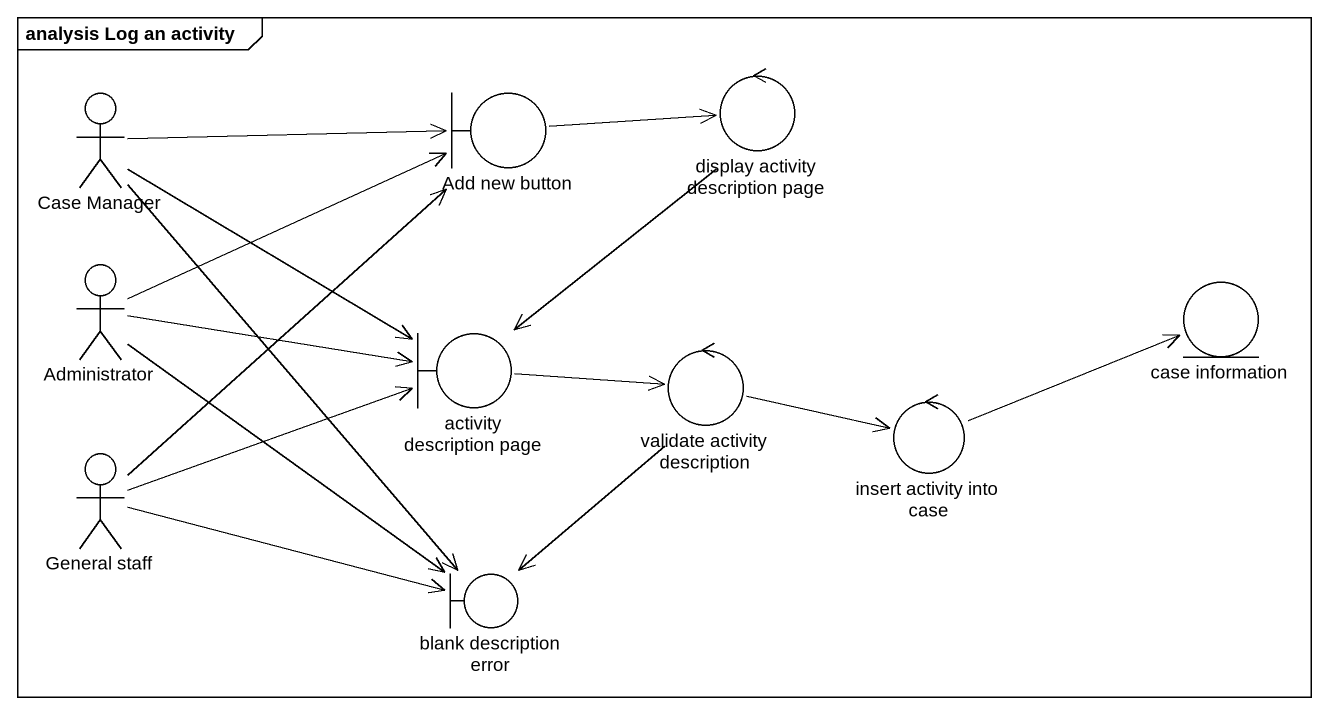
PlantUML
@startuml
mainframe analysis Log an activity
actor "Case Manager" as Case_Manager
boundary "Add new button" as Add_new_button
control "display activity description page" as display_activity
actor Administrator
entity "case information" as case_information
boundary "activity description page" as activity_description_page
control "validate activity description" as validate_activity
control "insert activity into case" as insert_activity_into_case
actor "General staff" as General_staff
boundary "blank description error" as blank_description_error
Case_Manager -right-> Add_new_button
Case_Manager --> activity_description_page
Case_Manager --> blank_description_error
Add_new_button -right-> display_activity
display_activity --> activity_description_page
Administrator -right-> Add_new_button
Administrator -right-> activity_description_page
Administrator --> blank_description_error
activity_description_page -right-> validate_activity
validate_activity -right-> insert_activity_into_case
validate_activity --> blank_description_error
insert_activity_into_case -right-> case_information
General_staff -up-> Add_new_button
General_staff -right-> activity_description_page
General_staff -right-> blank_description_error
@enduml
